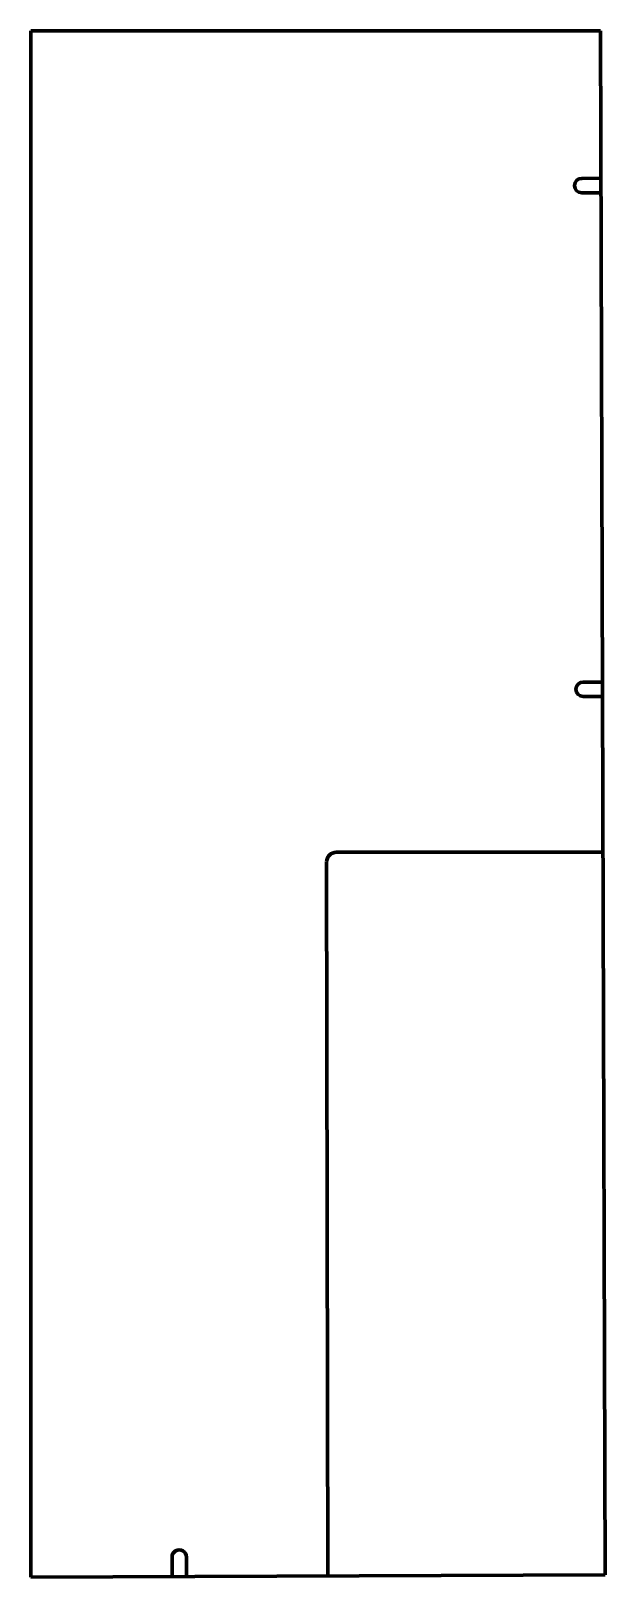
# Model space of a CAD drawing. Header units: inches. Extents: x 0 to 29.7, y 0 to 80.
import ezdxf

# ---------------------------------------------------------------- set-up
doc = ezdxf.new("R2010")
doc.units = ezdxf.units.IN
doc.header["$MEASUREMENT"] = 0
doc.layers.add('1', color=7, linetype='Continuous')

msp = doc.modelspace()

# ---------------------------------------------------------------- linework, layer by layer
at = {"color": 7, "lineweight": 90}
for p, q in [((0, 80), (0, 0)), ((29.5, 80), (0, 80)), ((29.735, 0.121), (29.5, 80)), ((0, 0), (29.735, 0.121))]:
    msp.add_line(p, q, dxfattribs=at)
at = {"layer": '1', "color": 7, "lineweight": 90}
for p, q in [((29.522, 72.375), (28.522, 72.372)), ((29.525, 71.625), (28.525, 71.622)), ((29.599, 46.312), (28.599, 46.31)), ((29.601, 45.563), (28.601, 45.56)), ((15.375, 0.062), (15.313, 36.999)), ((15.813, 37.5), (29.625, 37.5)), ((7.313, 0.03), (7.308, 1.03)), ((8.062, 0.033), (8.058, 1.033))]:
    msp.add_line(p, q, dxfattribs=at)
for centre, radius, start, end in [((28.524, 71.997), 0.375, 90.16852, 270.16852), ((28.6, 45.935), 0.375, 90.16852, 270.16852), ((15.813, 37), 0.5, 90, 180.09565), ((7.683, 1.031), 0.375, 0.23291, 180.23291)]:
    msp.add_arc(centre, radius, start, end, dxfattribs=at)

doc.saveas('drawing.dxf')
